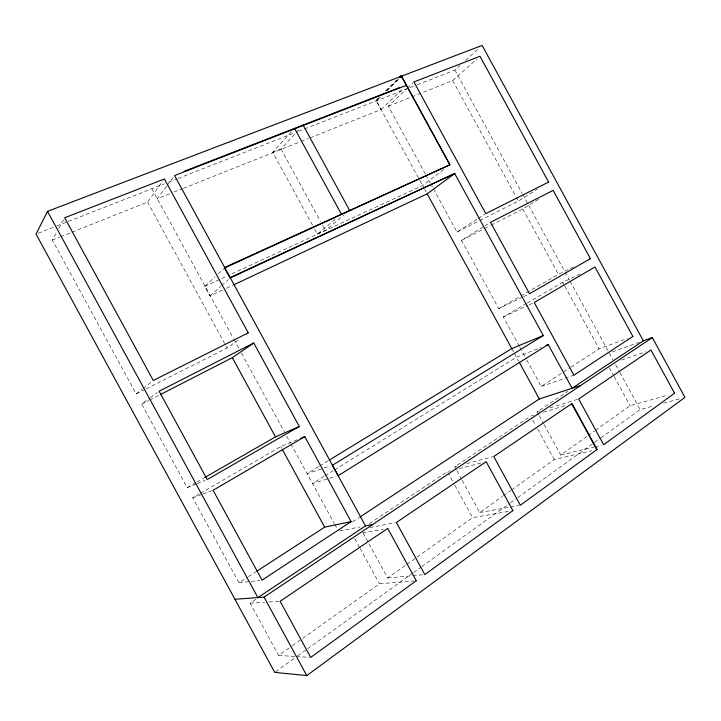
<?xml version="1.0" encoding="UTF-8"?>
<svg xmlns="http://www.w3.org/2000/svg" width="721" height="721" viewBox="0 0 721 721"><rect width="100%" height="100%" fill="white"/><g stroke="black" fill="none" stroke-linecap="round" stroke-linejoin="round"><path stroke-width="0.54" stroke-dasharray="3.6 2.7" d="M145.137 389.394L136.143 393.927L52.327 240.039L56.617 232.297M58.762 228.422L64.124 218.742M72.001 232.207L147.571 202.105L163.099 180.764M166.614 186.261L157.322 198.735L169.823 193.751M167.281 185.369L173.914 176.456M312.517 225.213L272.736 152.248L291.563 131.655M272.736 152.248L280.956 148.968L295.457 133.304M296.214 132.475L299.269 129.176M378.372 97.975L376.011 100.282L419.37 179.574M385.438 91.044L396.433 80.265M380.237 96.984L376.308 100.823L381.067 109.547L309.264 138.162M386.528 90.828L398.316 79.283M376.65 100.697L379.003 98.38M386.871 90.693L398.659 79.157M381.067 109.547L403.264 88.359M425.363 174.022L388.358 106.185L406.743 88.764M407.545 88.007L413.142 82.708M222.474 290.112L209.955 295.998L204.719 286.417L215.02 276.828M218.193 273.872L223.744 268.708M417.324 84.763L454.87 70.054L459.827 65.575M465.613 60.348L479.654 47.649M209.955 295.998L220.842 286.291M221.68 285.543L228.377 279.568M388.358 106.185L452.689 80.563L476.671 59.212M314.653 229.134L317.33 234.037L337.104 217.787M317.33 234.037L325.324 230.35L343.584 215.453M136.143 393.927L142.145 389.223M143.001 388.547L152.428 381.148M443.739 169.48L422.596 185.477L228.521 275.386M196.202 483.98L187.172 487.612L141.676 404.093L149.535 398.307M150.41 397.659L157.394 392.512M146.138 388.889L227.088 348.036L239.417 339.167M275.665 671.72L296.673 656.606M297.593 655.948L306.722 649.387M307.633 648.729L412.682 573.177M413.593 572.519L420.902 567.265M421.812 566.607L509.504 503.546M510.423 502.888L516.813 498.292M517.723 497.634L593.536 443.109M594.455 442.451L599.935 438.503M600.845 437.845L640.122 409.6L654.001 405.824M255.685 599.403L250.088 603.135L278.585 655.461L291.419 646.34M292.338 645.683L379.444 583.803L414.043 580.955M369.008 543.832L387.628 577.99L405.887 565.021M406.797 564.372L472.525 517.669L509.603 511.207M462.206 480.375L479.744 512.55L502.474 496.39M503.384 495.751L510.657 490.577M511.568 489.938L554.314 459.565L591.734 450.751M544.121 424.579L560.722 455.014L587.191 436.205M588.102 435.556L594.492 431.023M595.402 430.374L630.091 405.725L668.214 395.018M369.395 523.617L447.426 471.624L454.365 484.359M456.357 469.659L454.762 466.73L530.638 416.161L533.819 415.188M538.767 414.764L537.163 411.817L567.815 391.395M352.542 521.887L359.112 517.57M199.483 493.84L192.705 497.787L239.002 582.784L247.474 577.278M248.421 576.665L255.946 571.78M526.799 360.004L541.219 386.438L570.14 367.647M571.068 367.034L599.061 348.856L627.585 338.383M433.402 188.767L456.997 232.027L477.419 218.959M478.347 218.373L484.845 214.209M479.78 220.527L518.417 201.033L537.298 189.181M522.554 297.124L498.779 308.624L461.53 240.336L483.971 226.385M484.909 225.808L490.514 222.32M324.008 476.41L312.517 483.53L336.013 476.365M324.964 475.824L333.589 470.48M334.544 469.894L516.506 357.219L541.047 347.423M491.154 225.168L522.752 208.991L538.911 199.104M318.655 466.586L307.119 473.634L322.954 468.425M319.61 466L328.262 460.719M200.447 493.281L280.748 446.524L297.791 439.531M519.327 346.305L503.312 316.943L526.33 303.541M527.285 302.982L562.768 282.326L580.874 273.683M187.172 487.612L195.905 482.592M196.878 482.043L203.673 478.14M498.779 308.624L519.94 296.466M520.904 295.916L558.424 274.368L574.421 266.509M141.676 404.093L148.652 400.525M149.653 400.011L159.611 394.919M461.53 240.336L483.259 229.215M484.242 228.71L490.172 225.673M456.997 232.027L478.789 221.032M523.545 296.646L529.493 293.771M226.547 288.193L232.658 285.318M503.312 316.943L528.25 305.271M529.25 304.803L534.243 302.478M204.719 286.417L227.503 275.864M197.203 483.575L205.233 480.339M52.327 240.039L59.573 237.155M60.609 236.74L70.964 232.622M173.995 192.083L182.323 188.767M183.368 188.352L299.9 141.902M300.936 141.478L308.218 138.576M38.141 233.271L55.877 226.322M56.923 225.916L67.35 221.834M68.396 221.419L164.46 183.801M168.651 182.152L177.042 178.871M178.096 178.457L294.501 132.862M298.701 131.222L408.978 88.034M410.024 87.62L416.278 85.168M192.705 497.787L201.889 494.408M202.907 494.038L213.101 490.289M612.336 351.875L639.194 342.286M541.219 386.438L573.907 375.199M621.457 360.085L645.701 351.794M324.008 468.073L330.344 465.982M537.163 411.817L539.29 411.159M549.943 407.861L577.629 399.29M543.364 412.268L566.697 405.13M663.608 403.201L680.678 398.551M454.762 466.73L456.925 466.163M466.676 463.612L492.677 456.799M448.498 471.345L450.652 470.786M459.268 468.578L480.79 463.044M560.722 455.014L593.996 447.038M595.068 446.777L601.512 445.236M339.546 530.944L360.094 526.961M369.882 527.52L395.306 522.698M362.555 532.945L383.347 529.169M479.744 512.55L509.359 507.205M510.45 507.007L519.228 505.421M239.002 582.784L249.98 581.541M251.079 581.414L259.857 580.414M387.628 577.99L411.682 575.782M412.772 575.682L423.705 574.682M250.088 603.135L264.553 602.242M269.005 601.972L279.018 601.359M278.585 655.461L295.195 656.471M296.304 656.543L309.597 657.354M419.91 180.556L424.119 188.262M424.624 189.19L426.147 191.975M511.793 348.603L513.893 352.434M514.415 353.389L518.633 361.104M454.87 70.054L522.103 193.282M522.635 194.264L564.588 271.159M565.129 272.141L569.428 280.027M569.969 281.019L608.154 351.01M609.236 352.984L612.958 359.815M615.626 364.691L619.357 371.531M619.889 372.505L640.122 409.6M452.689 80.563L515.722 196.094M516.254 197.085L518.417 201.033M522.752 208.991L558.424 274.368M562.768 282.326L564.363 285.255M564.904 286.237L599.061 348.856M609.344 367.701L613.598 375.506M614.13 376.479L630.091 405.725M425.895 175.005L430.185 182.873M430.725 183.855L432.87 187.784M519.859 347.279L526.267 359.031M539.299 415.747L543.589 423.597M532.792 420.109L535.478 425.039M537.632 428.986L554.314 459.565M456.889 470.633L461.674 479.402M280.956 148.968L320.475 221.464M322.629 225.412L325.324 230.35M454.906 485.341L472.525 517.669M363.159 533.098L368.476 542.859M354.849 538.668L359.662 547.5M360.194 548.474L379.444 583.803M151.879 188.731L233.397 338.329M233.928 339.312L239.309 349.189M241.463 353.146L284.516 432.149M286.67 436.106L290.437 443.018M290.978 444.001L334.238 523.392M334.76 524.365L337.41 529.214M147.571 202.105L225.475 345.08M226.015 346.071L227.088 348.036M280.748 446.524L281.821 448.489"/><path stroke-width="1.08" d="M643.33 340.817L482.133 45.405L47.523 211.343L36.05 234.091L274.755 672.378L306.795 675.595L684.95 397.379L652.325 337.599L643.33 340.817L572.104 388.268L548.203 344.566L546.158 345.377M399.578 77.183L401.146 75.642L401.804 76.075M399.885 77.751L401.462 76.21L449.913 164.812L224.537 267.969L230.053 278.072L454.69 173.545L543.274 335.544L332.462 465.279L338.149 475.716L548.203 344.566M233.676 284.84L427.165 193.823L454.69 173.545M160.612 394.405L232.342 357.679L253.765 342.998L299.269 426.49L207.242 479.537L159.143 391.224L253.765 342.998M234.938 599.277L264.057 597.141L652.325 337.599M372.721 524.5L365.502 525.906L257.902 597.592L47.523 211.343M351.109 521.634L262.056 580.162L213.101 490.289L304.803 436.656L351.109 521.634L324.666 527.132L256.892 571.167M360.049 516.948L539.335 398.974L580.784 385.429M329.218 460.133L511.793 348.603L543.274 335.544M204.638 477.581L275.494 436.881L299.269 426.49M230.17 277.567L454.915 173.437M224.664 267.464L449.913 164.812L401.146 75.642M300.792 438.296L304.803 436.656M406.536 85.294L174.581 175.564L365.502 525.906M184.17 171.301L399.137 87.71M294.907 128.735L294.574 128.365L341.412 214.254M427.165 193.823L511.793 348.603M519.165 362.077L539.335 398.974M571.69 403.706L596.79 449.706M303.09 125.057L349.676 210.496M232.342 357.679L275.494 436.881M282.353 449.471L324.666 527.132M264.057 597.141L306.795 675.595M416.278 580.765L310.706 657.426L280.127 601.287L387.727 528.376L416.278 580.765M512.874 510.63L424.804 574.583L396.406 522.491L486.17 461.665L512.874 510.63M597.078 449.498L520.328 505.223L493.768 456.519L571.996 403.508L597.078 449.498M674.568 393.233L603.657 444.722L578.693 398.965L650.964 349.991L674.568 393.233M632.867 336.446L573.907 375.199L534.243 302.478L594.951 266.968L632.867 336.446M590.418 258.65L529.493 293.771L490.514 222.32L553.16 190.38L590.418 258.65M248.231 332.832L153.285 380.481L64.665 217.769L164.397 178.988L248.231 332.832M548.627 182.071L485.774 213.623L413.944 81.951L479.979 56.265L548.627 182.071"/></g></svg>
